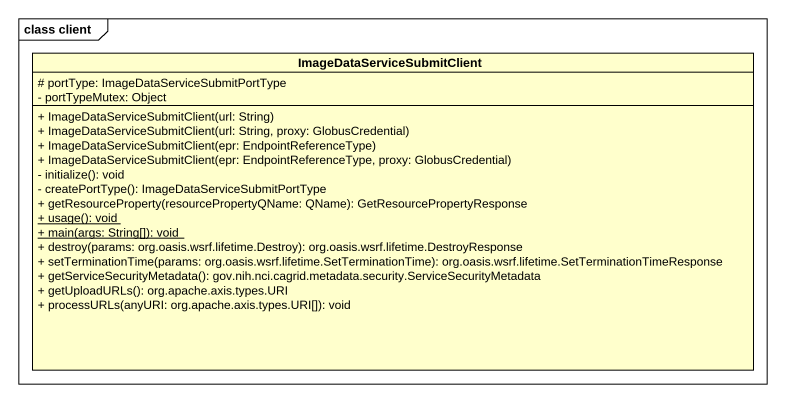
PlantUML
@startuml
mainframe class client
hide circle
hide empty members
skinparam classAttributeIconSize 0
class ImageDataServiceSubmitClient {
  # portType: ImageDataServiceSubmitPortType
  - portTypeMutex: Object
  + ImageDataServiceSubmitClient(url: String)
  + ImageDataServiceSubmitClient(url: String, proxy: GlobusCredential)
  + ImageDataServiceSubmitClient(epr: EndpointReferenceType)
  + ImageDataServiceSubmitClient(epr: EndpointReferenceType, proxy: GlobusCredential)
  - initialize(): void
  - createPortType(): ImageDataServiceSubmitPortType
  + getResourceProperty(resourcePropertyQName: QName): GetResourcePropertyResponse
  {static} + usage(): void
  {static} + main(args: String[]): void
  + destroy(params: org.oasis.wsrf.lifetime.Destroy): org.oasis.wsrf.lifetime.DestroyResponse
  + setTerminationTime(params: org.oasis.wsrf.lifetime.SetTerminationTime): org.oasis.wsrf.lifetime.SetTerminationTimeResponse
  + getServiceSecurityMetadata(): gov.nih.nci.cagrid.metadata.security.ServiceSecurityMetadata
  + getUploadURLs(): org.apache.axis.types.URI
  + processURLs(anyURI: org.apache.axis.types.URI[]): void
}
@enduml
